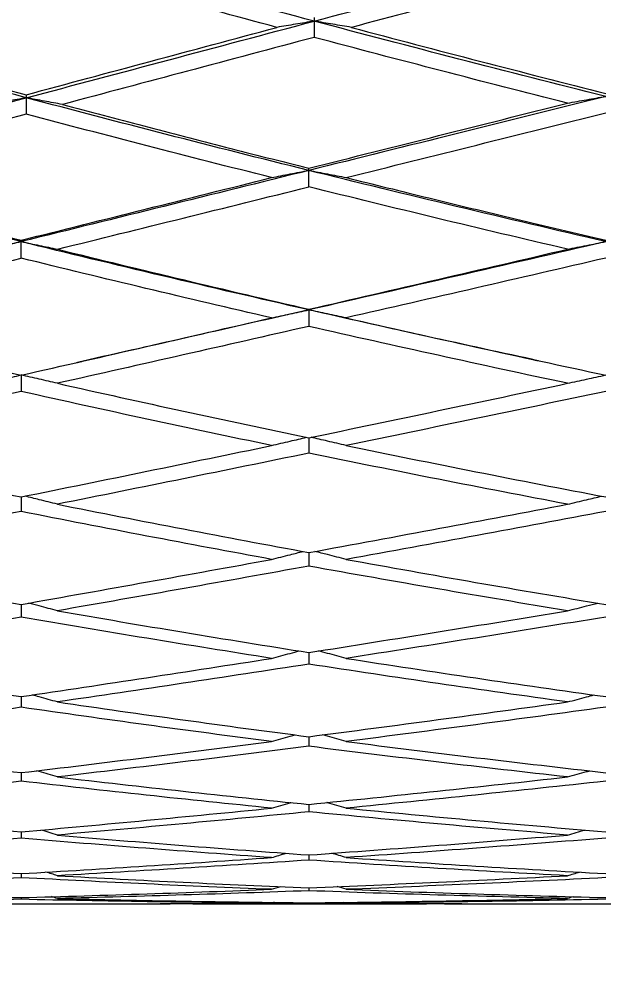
# Model space of a CAD drawing. Extents: x 4138 to 4928, y 0 to 579.
# Drawn here: x 4610.64 to 4615.77, y 183.35 to 191.81 of the extents above; entities that cross this region are included whole.
import ezdxf

# ---------------------------------------------------------------- set-up
doc = ezdxf.new("R2010")
doc.units = 0
doc.header["$LTSCALE"] = 10
doc.header["$MEASUREMENT"] = 0
doc.header["$PDMODE"] = 3
doc.header["$PDSIZE"] = -10
doc.layers.get('0').update_dxf_attribs({"linetype": 'CONTINUOUS'})
doc.layers.get('DEFPOINTS').update_dxf_attribs({"linetype": 'CONTINUOUS'})
doc.layers.add('1', color=7, linetype='CONTINUOUS')
doc.styles.add('Daelim Dimension', font='NanumGothic.ttf')
doc.dimstyles.new('DEFAULT', dxfattribs={"dimscale": 2, "dimtxt": 2, "dimasz": 2, "dimexe": 0, "dimexo": 2, "dimgap": 1, "dimtad": 1, "dimdec": 0, "dimzin": 9, "dimdsep": 46, "dimtxsty": 'Daelim Dimension', "dimcen": 0.5, "dimclrd": 5, "dimclre": 5, "dimclrt": 256, "dimadec": 1, "dimazin": 0, "dimtfac": 1, "dimtdec": 0, "dimtix": 1, "dimtmove": 0, "dimatfit": 3, "dimfxl": 1, "dimtolj": 1, "dimtzin": 1, "dimlwd": 9, "dimlwe": 9, "dimarcsym": 0})

# ---------------------------------------------------------------- blocks, each defined once
blk = doc.blocks.new('*D4')
at = {"color": 5, "lineweight": 9, "ltscale": 0.5, "transparency": 16777216}
for p, q in [((4603.9577, 180.5801), (4603.9577, 150.9702)), ((4685.1577, 167.0389), (4685.1577, 150.9702)), ((4607.9577, 152.9702), (4681.1577, 152.9702))]:
    blk.add_line(p, q, dxfattribs=at)
at = {"color": 5, "ltscale": 0.5, "transparency": 16777216}
for points in [[(4607.9577, 153.6369), (4607.9577, 152.3035), (4603.9577, 152.9702)], [(4681.1577, 153.6369), (4681.1577, 152.3035), (4685.1577, 152.9702)]]:
    blk.add_solid(points, dxfattribs=at)
at = {"layer": 'DEFPOINTS', "color": 0, "ltscale": 0.5, "transparency": 16777216}
for p in [(4603.9577, 184.5801), (4685.1577, 171.0389), (4685.1577, 152.9702)]:
    blk.add_point(p, dxfattribs=at)
at = {"color": 7, "ltscale": 0.5, "transparency": 16777216, "insert": (4656.5653, 160.4137), "char_height": 10, "attachment_point": 5, "style": 'Daelim Dimension'}
blk.add_mtext('\\A1;60~65', dxfattribs=at)

msp = doc.modelspace()

# ---------------------------------------------------------------- linework, layer by layer
at = {"layer": '1', "color": 7, "linetype": 'Continuous', "lineweight": 18}
for p, q in [((4609.8062, 184.0413), (4611.5185, 184.0413)), ((4612.1624, 184.0413), (4614.2126, 184.0413)), ((4614.8763, 184.0413), (4616.7046, 184.0413))]:
    msp.add_line(p, q, dxfattribs=at)
for points, knots in [([(4610.7016, 192.4842), (4610.2118, 192.3452), (4609.3928, 192.1123), (4608.5889, 191.883), (4608.2633, 191.7899)], [0, 0, 0, 0, 0.591814, 1, 1, 1, 1]), ([(4610.7016, 191.1173), (4610.2118, 191.2477), (4609.3928, 191.4704), (4608.5889, 191.6969), (4608.2633, 191.7899)], [0, 0, 0, 0, 0.591814, 1, 1, 1, 1]), ([(4608.2633, 190.4678), (4608.5889, 190.5545), (4609.3928, 190.7686), (4610.2118, 190.9868), (4610.7016, 191.1173)], [0, 0, 0, 0, 0.408186, 1, 1, 1, 1]), ([(4610.6568, 189.854), (4610.1822, 189.9712), (4609.3783, 190.1741), (4608.5889, 190.381), (4608.2633, 190.4678)], [0, 0, 0, 0, 0.584311, 1, 1, 1, 1]), ([(4610.6568, 189.854), (4610.1822, 189.7369), (4609.3635, 189.5353), (4608.5599, 189.3381), (4608.2201, 189.255)], [0, 0, 0, 0, 0.573764, 1, 1, 1, 1]), ([(4612.8541, 188.0644), (4612.9083, 188.0772), (4613.0106, 188.1012), (4613.1133, 188.1252), (4613.1616, 188.1364)], [0, 0, 0, 0, 0.530714, 1, 1, 1, 1]), ([(4613.1806, 188.1323), (4613.1806, 188.1112), (4613.1806, 188.066), (4613.1806, 188.0209), (4613.1806, 187.997)], [0, 0, 0, 0, 0.468837, 1, 1, 1, 1]), ([(4613.5082, 188.0644), (4613.4534, 188.0772), (4613.3504, 188.1013), (4613.2478, 188.1252), (4613.1997, 188.1363)], [0, 0, 0, 0, 0.531058, 1, 1, 1, 1]), ([(4610.6568, 187.613), (4610.6568, 187.5942), (4610.6568, 187.5516), (4610.6568, 187.509), (4610.6568, 187.4852)], [0, 0, 0, 0, 0.44058, 1, 1, 1, 1]), ([(4610.9746, 187.5488), (4610.9215, 187.5622), (4610.8266, 187.586), (4610.732, 187.6095), (4610.6903, 187.6199)], [0, 0, 0, 0, 0.559166, 1, 1, 1, 1]), ([(4615.4501, 187.5488), (4615.5058, 187.5621), (4615.6053, 187.5858), (4615.7053, 187.6094), (4615.7493, 187.6197)], [0, 0, 0, 0, 0.560351, 1, 1, 1, 1]), ([(4612.8541, 187.0648), (4612.9083, 187.0786), (4613, 187.1018), (4613.092, 187.1249), (4613.1296, 187.1343)], [0, 0, 0, 0, 0.592099, 1, 1, 1, 1]), ([(4613.1806, 187.1247), (4613.1806, 187.1086), (4613.1806, 187.0688), (4613.1806, 187.029), (4613.1806, 187.0054)], [0, 0, 0, 0, 0.406375, 1, 1, 1, 1]), ([(4613.5082, 187.0648), (4613.4534, 187.0787), (4613.3612, 187.1019), (4613.2692, 187.1249), (4613.2319, 187.1343)], [0, 0, 0, 0, 0.593065, 1, 1, 1, 1]), ([(4610.9746, 186.6135), (4610.9215, 186.6277), (4610.8372, 186.6503), (4610.7532, 186.6727), (4610.7221, 186.681)], [0, 0, 0, 0, 0.629648, 1, 1, 1, 1]), ([(4615.4501, 186.6135), (4615.5058, 186.6277), (4615.5942, 186.6502), (4615.683, 186.6726), (4615.7159, 186.6808)], [0, 0, 0, 0, 0.63058, 1, 1, 1, 1]), ([(4610.6568, 186.6693), (4610.6568, 186.6556), (4610.6568, 186.6186), (4610.6568, 186.5815), (4610.6568, 186.5582)], [0, 0, 0, 0, 0.369431, 1, 1, 1, 1]), ([(4612.8541, 186.1958), (4612.9083, 186.2104), (4612.9889, 186.2321), (4613.0698, 186.2537), (4613.0963, 186.2608)], [0, 0, 0, 0, 0.673146, 1, 1, 1, 1]), ([(4613.5082, 186.1958), (4613.4534, 186.2105), (4613.3724, 186.2322), (4613.2915, 186.2537), (4613.2653, 186.2607)], [0, 0, 0, 0, 0.674849, 1, 1, 1, 1]), ([(4613.1806, 186.2471), (4613.1806, 186.2361), (4613.1806, 186.2021), (4613.1806, 186.1681), (4613.1806, 186.145)], [0, 0, 0, 0, 0.323583, 1, 1, 1, 1]), ([(4610.6568, 185.8598), (4610.6568, 185.8514), (4610.6568, 185.8202), (4610.6568, 185.7891), (4610.6568, 185.7664)], [0, 0, 0, 0, 0.272046, 1, 1, 1, 1]), ([(4610.9746, 185.8129), (4610.9215, 185.8279), (4610.8483, 185.8486), (4610.7754, 185.8691), (4610.7554, 185.8748)], [0, 0, 0, 0, 0.725525, 1, 1, 1, 1]), ([(4615.4501, 185.8129), (4615.5058, 185.8279), (4615.5826, 185.8485), (4615.6596, 185.869), (4615.6808, 185.8746)], [0, 0, 0, 0, 0.726251, 1, 1, 1, 1]), ([(4612.8541, 185.4655), (4612.9083, 185.4808), (4612.9772, 185.5003), (4613.0463, 185.5196), (4613.061, 185.5238)], [0, 0, 0, 0, 0.787633, 1, 1, 1, 1]), ([(4613.1806, 185.5077), (4613.1806, 185.502), (4613.1806, 185.474), (4613.1806, 185.446), (4613.1806, 185.4238)], [0, 0, 0, 0, 0.205958, 1, 1, 1, 1]), ([(4613.5082, 185.4655), (4613.4534, 185.4809), (4613.3842, 185.5003), (4613.3151, 185.5196), (4613.3006, 185.5237)], [0, 0, 0, 0, 0.790162, 1, 1, 1, 1]), ([(4610.6568, 185.1922), (4610.6568, 185.189), (4610.6568, 185.1641), (4610.6568, 185.1392), (4610.6568, 185.1174)], [0, 0, 0, 0, 0.127638, 1, 1, 1, 1]), ([(4610.9746, 185.1545), (4610.9215, 185.1702), (4610.8602, 185.1883), (4610.7991, 185.2062), (4610.791, 185.2086)], [0, 0, 0, 0, 0.866691, 1, 1, 1, 1]), ([(4615.4501, 185.1545), (4615.5058, 185.1702), (4615.5701, 185.1882), (4615.6346, 185.2061), (4615.6431, 185.2085)], [0, 0, 0, 0, 0.867442, 1, 1, 1, 1]), ([(4612.8541, 184.8807), (4612.9083, 184.8966), (4612.9645, 184.913), (4613.0209, 184.9295), (4613.0228, 184.93)], [0, 0, 0, 0, 0.965365, 1, 1, 1, 1]), ([(4613.1806, 184.9135), (4613.1806, 184.913), (4613.1806, 184.8913), (4613.1806, 184.8697), (4613.1806, 184.8485)], [0, 0, 0, 0, 0.021553, 1, 1, 1, 1]), ([(4613.5082, 184.8807), (4613.4534, 184.8967), (4613.397, 184.9131), (4613.3406, 184.9294), (4613.3389, 184.93)], [0, 0, 0, 0, 0.968907, 1, 1, 1, 1]), ([(4611.5174, 184.0413), (4611.598, 184.0413), (4612.045, 184.0416), (4612.4903, 184.0438), (4612.8541, 184.0468)], [0, 0, 0, 0, 0.180181, 1, 1, 1, 1]), ([(4613.1806, 184.0444), (4612.8151, 184.0422), (4612.3809, 184.0409), (4611.9453, 184.0414), (4611.8775, 184.0415)], [0, 0, 0, 0, 0.844483, 1, 1, 1, 1]), ([(4614.5234, 184.0416), (4614.458, 184.0414), (4614.015, 184.0409), (4613.5666, 184.0421), (4613.1806, 184.0444)], [0, 0, 0, 0, 0.147781, 1, 1, 1, 1]), ([(4613.5082, 184.0468), (4613.8947, 184.0436), (4614.3513, 184.0416), (4614.803, 184.0413), (4614.8756, 184.0413)], [0, 0, 0, 0, 0.838926, 1, 1, 1, 1])]:
    msp.add_open_spline(points, degree=3, knots=knots, dxfattribs=at)
for points, degree in [([(4613.2269, 191.7899), (4612.3713, 192.0179), (4611.5292, 192.2494), (4610.7016, 192.4842)], 3), ([(4613.2269, 191.7899), (4614.0826, 192.0179), (4614.9517, 192.2494), (4615.8334, 192.4842)], 3), ([(4610.7016, 192.3431), (4610.3369, 192.2394), (4609.6171, 192.0343), (4608.9165, 191.8341), (4608.571, 191.7352)], 3), ([(4612.9003, 191.7352), (4612.5334, 191.8338), (4611.8001, 192.0338), (4611.0676, 192.2391), (4610.7016, 192.3431)], 3), ([(4615.8334, 192.3437), (4615.4281, 192.2354), (4614.6431, 192.0258), (4613.909, 191.8298), (4613.5546, 191.7352)], 3), ([(4610.7016, 191.1173), (4611.5292, 191.3377), (4612.3713, 191.562), (4613.2269, 191.7899)], 3), ([(4613.2269, 191.7899), (4613.1722, 191.7809), (4613.0631, 191.7626), (4612.9545, 191.7443), (4612.9003, 191.7352)], 3), ([(4613.2269, 191.823), (4613.2269, 191.8175), (4613.2269, 191.8065), (4613.2269, 191.7954), (4613.2269, 191.7899)], 3), ([(4613.2269, 191.7899), (4613.2269, 191.7662), (4613.2269, 191.7188), (4613.2269, 191.6714), (4613.2269, 191.6477)], 3), ([(4615.7856, 191.1292), (4614.9203, 191.3458), (4614.0671, 191.5661), (4613.2269, 191.7899)], 3), ([(4613.5546, 191.7352), (4613.4999, 191.7444), (4613.3904, 191.7627), (4613.2814, 191.7809), (4613.2269, 191.7899)], 3), ([(4608.571, 191.7352), (4608.9285, 191.6329), (4609.6412, 191.4321), (4610.349, 191.2387), (4610.7016, 191.1438)], 3), ([(4610.7016, 191.1438), (4611.0606, 191.2403), (4611.786, 191.4355), (4612.5264, 191.6346), (4612.9003, 191.7352)], 3), ([(4613.5546, 191.7352), (4613.9311, 191.6347), (4614.6795, 191.4376), (4615.4185, 191.2482), (4615.7856, 191.1553)], 3), ([(4613.2269, 191.6477), (4612.8549, 191.5484), (4612.1149, 191.3508), (4611.3833, 191.1556), (4611.0196, 191.0585)], 3), ([(4615.4501, 191.0705), (4615.0832, 191.1632), (4614.3457, 191.352), (4613.601, 191.5479), (4613.2269, 191.6477)], 3), ([(4610.7016, 191.1173), (4610.6485, 191.1075), (4610.5426, 191.088), (4610.4373, 191.0684), (4610.3848, 191.0585)], 3), ([(4610.7016, 191.1438), (4610.7016, 191.1393), (4610.7016, 191.1305), (4610.7016, 191.1217), (4610.7016, 191.1173)], 3), ([(4610.7016, 191.1173), (4610.7016, 191.0933), (4610.7016, 191.0455), (4610.7016, 190.9976), (4610.7016, 190.9737)], 3), ([(4613.1806, 190.4793), (4612.3409, 190.6881), (4611.5142, 190.9008), (4610.7016, 191.1173)], 3), ([(4611.0196, 191.0585), (4610.9664, 191.0684), (4610.8602, 191.0881), (4610.7544, 191.1076), (4610.7016, 191.1173)], 3), ([(4615.7856, 191.1292), (4614.9044, 190.9086), (4614.0357, 190.6919), (4613.1806, 190.4793)], 3), ([(4615.4501, 191.0705), (4615.5058, 191.0804), (4615.6173, 191.1), (4615.7294, 191.1195), (4615.7856, 191.1292)], 3), ([(4611.0196, 191.0585), (4611.2562, 190.9954), (4611.7317, 190.8698), (4612.4481, 190.6842), (4612.9352, 190.5604), (4613.1806, 190.4988)], 3), ([(4613.1806, 190.4988), (4613.5605, 190.5942), (4614.3186, 190.7849), (4615.0735, 190.9754), (4615.4501, 191.0705)], 3), ([(4610.7016, 190.9737), (4610.3487, 190.8795), (4609.6407, 190.6906), (4608.9283, 190.5005), (4608.571, 190.4052)], 3), ([(4612.8541, 190.4168), (4612.4855, 190.5093), (4611.758, 190.6948), (4611.0504, 190.8807), (4610.7016, 190.9737)], 3), ([(4613.5082, 190.4168), (4613.8919, 190.5124), (4614.6552, 190.7029), (4615.4102, 190.892), (4615.7856, 190.9861)], 3), ([(4613.1806, 190.4793), (4613.1806, 190.4825), (4613.1806, 190.489), (4613.1806, 190.4955), (4613.1806, 190.4988)], 3), ([(4608.571, 190.4052), (4608.9163, 190.3131), (4609.6093, 190.1313), (4610.3069, 189.9542), (4610.6568, 189.8668)], 3), ([(4613.1806, 190.4793), (4612.3255, 190.2667), (4611.4838, 190.0582), (4610.6568, 189.854)], 3), ([(4610.6568, 189.8668), (4611.0233, 189.9583), (4611.7561, 190.1414), (4612.4882, 190.3249), (4612.8541, 190.4168)], 3), ([(4612.8541, 190.4168), (4612.9083, 190.4272), (4613.0168, 190.4481), (4613.1259, 190.4689), (4613.1806, 190.4793)], 3), ([(4613.1806, 190.3352), (4613.1806, 190.3592), (4613.1806, 190.4072), (4613.1806, 190.4553), (4613.1806, 190.4793)], 3), ([(4615.7856, 189.8541), (4614.9044, 190.0582), (4614.0357, 190.2667), (4613.1806, 190.4793)], 3), ([(4613.1806, 190.4793), (4613.235, 190.469), (4613.344, 190.4482), (4613.4534, 190.4273), (4613.5082, 190.4168)], 3), ([(4613.5082, 190.4168), (4613.7452, 190.3577), (4614.2299, 190.2381), (4614.9853, 190.0553), (4615.5149, 189.9298), (4615.7856, 189.8664)], 3), ([(4610.9746, 189.7878), (4611.342, 189.8787), (4612.0772, 190.0608), (4612.8127, 190.2436), (4613.1806, 190.3352)], 3), ([(4615.4501, 189.7878), (4615.0621, 189.8786), (4614.2959, 190.0606), (4613.5491, 190.2435), (4613.1806, 190.3352)], 3), ([(4610.3401, 189.7878), (4610.3926, 189.7989), (4610.4979, 189.8211), (4610.6037, 189.8431), (4610.6568, 189.854)], 3), ([(4610.6568, 189.854), (4610.6568, 189.8562), (4610.6568, 189.8604), (4610.6568, 189.8647), (4610.6568, 189.8668)], 3), ([(4610.6568, 189.7093), (4610.6568, 189.7334), (4610.6568, 189.7817), (4610.6568, 189.8299), (4610.6568, 189.854)], 3), ([(4613.1806, 189.255), (4612.3255, 189.4502), (4611.4838, 189.6499), (4610.6568, 189.854)], 3), ([(4610.6568, 189.854), (4610.7096, 189.8431), (4610.8154, 189.8211), (4610.9215, 189.799), (4610.9746, 189.7878)], 3), ([(4615.7856, 189.8541), (4614.9044, 189.6499), (4614.0357, 189.4502), (4613.1806, 189.255)], 3), ([(4615.4501, 189.7878), (4615.5058, 189.7989), (4615.6173, 189.8211), (4615.7294, 189.8431), (4615.7856, 189.8541)], 3), ([(4610.9746, 189.7878), (4611.3398, 189.6975), (4612.0728, 189.5194), (4612.8105, 189.346), (4613.1806, 189.2605)], 3), ([(4613.1806, 189.2605), (4613.5571, 189.3474), (4614.3118, 189.5223), (4615.0701, 189.699), (4615.4501, 189.7878)], 3), ([(4608.5276, 189.1852), (4608.8813, 189.272), (4609.5899, 189.4461), (4610.3008, 189.6214), (4610.6568, 189.7093)], 3), ([(4612.8541, 189.1852), (4612.4849, 189.2703), (4611.7495, 189.4427), (4611.02, 189.6197), (4610.6568, 189.7093)], 3), ([(4615.7856, 189.7098), (4615.4041, 189.6213), (4614.6431, 189.4454), (4613.8858, 189.2716), (4613.5082, 189.1852)], 3), ([(4613.1806, 189.255), (4612.5082, 189.1015), (4611.8443, 188.9509), (4611.1891, 188.8032)], 3), ([(4612.8541, 189.1852), (4612.9083, 189.1969), (4613.0168, 189.2202), (4613.1259, 189.2434), (4613.1806, 189.255)], 3), ([(4613.1806, 189.255), (4613.1806, 189.2559), (4613.1806, 189.2577), (4613.1806, 189.2596), (4613.1806, 189.2605)], 3), ([(4613.1806, 189.255), (4613.1806, 189.2309), (4613.1806, 189.1827), (4613.1806, 189.1345), (4613.1806, 189.1104)], 3), ([(4615.1466, 188.8195), (4614.4838, 188.9619), (4613.8283, 189.1071), (4613.1806, 189.255)], 3), ([(4613.5082, 189.1852), (4613.4534, 189.1969), (4613.344, 189.2203), (4613.235, 189.2435), (4613.1806, 189.255)], 3), ([(4608.5276, 189.1852), (4608.8825, 189.0982), (4609.5922, 188.9274), (4610.302, 188.7629), (4610.6568, 188.6822)], 3), ([(4610.6568, 188.6822), (4611.0223, 188.7653), (4611.754, 188.9322), (4612.4872, 189.1007), (4612.8541, 189.1852)], 3), ([(4613.5082, 189.1852), (4613.8878, 189.0983), (4614.6472, 188.9277), (4615.4062, 188.7628), (4615.7856, 188.6818)], 3), ([(4613.1806, 189.1104), (4612.8126, 189.0264), (4612.077, 188.859), (4611.3419, 188.6929), (4610.9746, 188.6103)], 3), ([(4615.4501, 188.6103), (4615.0715, 188.6908), (4614.3145, 188.8547), (4613.5584, 189.0242), (4613.1806, 189.1104)], 3), ([(4611.1409, 188.7924), (4611.1895, 188.8033)], 1), ([(4615.1462, 188.8195), (4615.194, 188.8092)], 1), ([(4610.3401, 188.6103), (4610.3926, 188.6225), (4610.4979, 188.647), (4610.6037, 188.6713), (4610.6568, 188.6834)], 3), ([(4610.6568, 188.6834), (4610.6568, 188.6593), (4610.6568, 188.6111), (4610.6568, 188.5629), (4610.6568, 188.5388)], 3), ([(4610.9746, 188.6103), (4610.9215, 188.6226), (4610.8154, 188.6471), (4610.7096, 188.6713), (4610.6568, 188.6834)], 3), ([(4615.4501, 188.6103), (4615.5058, 188.6225), (4615.6173, 188.647), (4615.7294, 188.6713), (4615.7856, 188.6834)], 3), ([(4610.9746, 188.6103), (4611.3448, 188.527), (4612.0827, 188.3641), (4612.8155, 188.2085), (4613.1806, 188.1323)], 3), ([(4613.1806, 188.1323), (4613.56, 188.2114), (4614.3177, 188.3701), (4615.0731, 188.5301), (4615.4501, 188.6103)], 3), ([(4610.6568, 188.5388), (4610.293, 188.4572), (4609.5743, 188.2964), (4608.8735, 188.1409), (4608.5276, 188.0644)], 3), ([(4612.8541, 188.0644), (4612.491, 188.1398), (4611.7617, 188.2942), (4611.0261, 188.456), (4610.6568, 188.5388)], 3), ([(4615.7856, 188.5393), (4615.4077, 188.4596), (4614.6502, 188.3008), (4613.8894, 188.143), (4613.5082, 188.0644)], 3), ([(4608.5276, 188.0644), (4608.8825, 187.9859), (4609.5923, 187.8324), (4610.302, 187.6851), (4610.6568, 187.613)], 3), ([(4610.6568, 187.613), (4611.026, 187.688), (4611.7615, 187.8382), (4612.491, 187.989), (4612.8541, 188.0644)], 3), ([(4613.5082, 188.0644), (4613.8866, 187.9864), (4614.6447, 187.8331), (4615.4049, 187.6852), (4615.7856, 187.6126)], 3), ([(4613.1806, 187.997), (4612.8158, 187.922), (4612.0833, 187.7723), (4611.3451, 187.6232), (4610.9746, 187.5488)], 3), ([(4615.4501, 187.5488), (4615.0734, 187.6203), (4614.3183, 187.7664), (4613.5603, 187.919), (4613.1806, 187.997)], 3), ([(4610.9746, 187.5488), (4611.3443, 187.4747), (4612.0817, 187.3299), (4612.815, 187.192), (4613.1806, 187.1247)], 3), ([(4613.1806, 187.1247), (4613.5687, 187.1961), (4614.3351, 187.3383), (4615.0818, 187.479), (4615.4501, 187.5488)], 3), ([(4610.6568, 187.4852), (4610.3016, 187.4142), (4609.5915, 187.2731), (4608.8821, 187.1339), (4608.5276, 187.0648)], 3), ([(4612.8541, 187.0648), (4612.4899, 187.1315), (4611.7594, 187.2681), (4611.0249, 187.4116), (4610.6568, 187.4852)], 3), ([(4615.7856, 187.4856), (4615.4138, 187.4158), (4614.6624, 187.2758), (4613.8954, 187.1352), (4613.5082, 187.0648)], 3), ([(4608.5276, 187.0648), (4608.8827, 186.9956), (4609.5927, 186.8607), (4610.3022, 186.7321), (4610.6568, 186.6693)], 3), ([(4610.6568, 186.6693), (4611.0286, 186.7351), (4611.7667, 186.8668), (4612.4935, 186.9988), (4612.8541, 187.0648)], 3), ([(4613.5082, 187.0648), (4613.8855, 186.9963), (4614.6424, 186.8618), (4615.4038, 186.7324), (4615.7856, 186.669)], 3), ([(4613.1806, 187.0054), (4612.8182, 186.9399), (4612.0881, 186.809), (4611.3475, 186.6785), (4610.9746, 186.6135)], 3), ([(4615.4501, 186.6135), (4615.0704, 186.6761), (4614.3124, 186.804), (4613.5574, 186.9374), (4613.1806, 187.0054)], 3), ([(4610.9746, 186.6135), (4611.3456, 186.5487), (4612.0843, 186.4231), (4612.8163, 186.3046), (4613.1806, 186.2471)], 3), ([(4613.1806, 186.2471), (4613.559, 186.3068), (4614.3156, 186.4276), (4615.072, 186.5511), (4615.4501, 186.6135)], 3), ([(4610.6568, 186.5582), (4610.3017, 186.4965), (4609.5917, 186.3745), (4608.8822, 186.2549), (4608.5276, 186.1958)], 3), ([(4612.8541, 186.1958), (4612.4913, 186.2527), (4611.7622, 186.3698), (4611.0264, 186.4941), (4610.6568, 186.5582)], 3), ([(4615.7856, 186.5585), (4615.4034, 186.4962), (4614.6416, 186.3735), (4613.8851, 186.2544), (4613.5082, 186.1958)], 3), ([(4608.5276, 186.1958), (4608.8785, 186.1373), (4609.5842, 186.0228), (4610.2979, 185.9134), (4610.6568, 185.8598)], 3), ([(4610.6568, 185.8598), (4611.0237, 185.9145), (4611.7569, 186.0252), (4612.4887, 186.1385), (4612.8541, 186.1958)], 3), ([(4613.5082, 186.1958), (4613.8864, 186.137), (4614.6442, 186.0222), (4615.4047, 185.9129), (4615.7856, 185.8596)], 3), ([(4613.1806, 186.145), (4612.8122, 186.0882), (4612.0761, 185.9759), (4611.3415, 185.8667), (4610.9746, 185.8129)], 3), ([(4615.4501, 185.8129), (4615.0717, 185.8653), (4614.3149, 185.9731), (4613.5586, 186.0867), (4613.1806, 186.145)], 3), ([(4610.6568, 185.7664), (4610.3013, 185.7147), (4609.5908, 185.6128), (4608.8818, 185.514), (4608.5276, 185.4655)], 3), ([(4612.8541, 185.4655), (4612.4871, 185.5128), (4611.7538, 185.6102), (4611.0222, 185.7133), (4610.6568, 185.7664)], 3), ([(4610.9746, 185.8129), (4611.3412, 185.7591), (4612.0755, 185.6546), (4612.8119, 185.5558), (4613.1806, 185.5078)], 3), ([(4613.1806, 185.5078), (4613.5577, 185.5568), (4614.3131, 185.6568), (4615.0707, 185.7603), (4615.4501, 185.8129)], 3), ([(4615.7856, 185.7667), (4615.4055, 185.7148), (4614.6457, 185.6127), (4613.8871, 185.514), (4613.5082, 185.4655)], 3), ([(4608.5276, 185.4655), (4608.882, 185.4169), (4609.5912, 185.3228), (4610.3014, 185.2348), (4610.6568, 185.1922)], 3), ([(4610.6568, 185.1922), (4611.0221, 185.236), (4611.7537, 185.3253), (4612.4871, 185.4182), (4612.8541, 185.4655)], 3), ([(4613.1806, 185.4238), (4612.8118, 185.3771), (4612.0752, 185.2855), (4611.341, 185.1975), (4610.9746, 185.1545)], 3), ([(4615.4501, 185.1545), (4615.0756, 185.1961), (4614.3228, 185.2824), (4613.5626, 185.3755), (4613.1806, 185.4238)], 3), ([(4613.5082, 185.4655), (4613.8914, 185.4165), (4614.6542, 185.322), (4615.4097, 185.2343), (4615.7856, 185.192)], 3), ([(4610.6568, 185.1174), (4610.2978, 185.0758), (4609.5838, 184.9946), (4608.8783, 184.9179), (4608.5276, 184.8807)], 3), ([(4612.8541, 184.8807), (4612.4875, 184.9173), (4611.7545, 184.9932), (4611.0225, 185.075), (4610.6568, 185.1174)], 3), ([(4610.9746, 185.1545), (4611.3427, 185.1113), (4612.0784, 185.028), (4612.8134, 184.9507), (4613.1806, 184.9135)], 3), ([(4613.1806, 184.9135), (4613.5545, 184.9513), (4614.3066, 185.0294), (4615.0675, 185.112), (4615.4501, 185.1545)], 3), ([(4615.7856, 185.1176), (4615.4038, 185.076), (4614.6424, 184.9949), (4613.8855, 184.918), (4613.5082, 184.8807)], 3), ([(4608.5276, 184.8807), (4608.8788, 184.8434), (4609.585, 184.7714), (4610.2983, 184.7047), (4610.6568, 184.6726)], 3), ([(4610.6568, 184.6726), (4611.0237, 184.7054), (4611.7569, 184.773), (4612.4887, 184.8442), (4612.8541, 184.8807)], 3), ([(4613.1806, 184.8485), (4612.8117, 184.8125), (4612.075, 184.7424), (4611.341, 184.6765), (4610.9746, 184.6446)], 3), ([(4615.4501, 184.6446), (4615.0674, 184.6761), (4614.3064, 184.7416), (4613.5544, 184.812), (4613.1806, 184.8485)], 3), ([(4613.5082, 184.8807), (4613.8875, 184.8431), (4614.6464, 184.7709), (4615.4058, 184.7044), (4615.7856, 184.6725)], 3), ([(4610.6568, 184.6726), (4610.6568, 184.6541), (4610.6568, 184.6356), (4610.6568, 184.6171)], 3), ([(4610.9746, 184.6446), (4610.9263, 184.6593), (4610.878, 184.674), (4610.8299, 184.6887)], 3), ([(4615.4501, 184.6446), (4615.5007, 184.6593), (4615.5513, 184.6739), (4615.6021, 184.6885)], 3), ([(4610.6568, 184.6171), (4610.3012, 184.5867), (4609.5908, 184.5279), (4608.8817, 184.4731), (4608.5276, 184.4468)], 3), ([(4612.8541, 184.4468), (4612.4849, 184.4726), (4611.7494, 184.5267), (4611.02, 184.5861), (4610.6568, 184.6171)], 3), ([(4610.9746, 184.6446), (4611.3397, 184.6128), (4612.0725, 184.5519), (4612.8104, 184.4963), (4613.1806, 184.4699)], 3), ([(4613.1806, 184.4699), (4613.5619, 184.4971), (4614.3215, 184.5536), (4615.0749, 184.6137), (4615.4501, 184.6446)], 3), ([(4615.7856, 184.6173), (4615.41, 184.5872), (4614.6548, 184.5285), (4613.8917, 184.4734), (4613.5082, 184.4468)], 3), ([(4612.8541, 184.4468), (4612.8963, 184.4595), (4612.9384, 184.4722), (4612.9807, 184.4849)], 3), ([(4613.5082, 184.4468), (4613.4657, 184.4595), (4613.4233, 184.4722), (4613.381, 184.4849)], 3), ([(4608.5276, 184.4468), (4608.882, 184.4205), (4609.5913, 184.3708), (4610.3015, 184.3267), (4610.6568, 184.306)], 3), ([(4610.6568, 184.306), (4611.0241, 184.3274), (4611.7578, 184.3723), (4612.4891, 184.4213), (4612.8541, 184.4468)], 3), ([(4613.1806, 184.4244), (4612.8135, 184.3995), (4612.0787, 184.3519), (4611.3428, 184.3084), (4610.9746, 184.2878)], 3), ([(4613.1806, 184.4699), (4613.1806, 184.4547), (4613.1806, 184.4395), (4613.1806, 184.4244)], 3), ([(4615.4501, 184.2878), (4615.0705, 184.3079), (4614.3125, 184.3507), (4613.5574, 184.3989), (4613.1806, 184.4244)], 3), ([(4613.5082, 184.4468), (4613.8864, 184.4206), (4614.6442, 184.3709), (4615.4047, 184.3267), (4615.7856, 184.3059)], 3), ([(4610.9746, 184.2878), (4610.9408, 184.2984), (4610.9071, 184.3089), (4610.8734, 184.3193)], 3), ([(4615.4501, 184.2878), (4615.4854, 184.2983), (4615.5208, 184.3088), (4615.5562, 184.3192)], 3), ([(4610.6568, 184.2703), (4610.2976, 184.2508), (4609.5836, 184.2143), (4608.8782, 184.1826), (4608.5276, 184.168)], 3), ([(4610.6568, 184.306), (4610.6568, 184.2941), (4610.6568, 184.2822), (4610.6568, 184.2703)], 3), ([(4612.8541, 184.168), (4612.4876, 184.1823), (4611.7548, 184.2137), (4611.0227, 184.2505), (4610.6568, 184.2703)], 3), ([(4610.9746, 184.2878), (4611.342, 184.2673), (4612.0772, 184.229), (4612.8127, 184.1962), (4613.1806, 184.1811)], 3), ([(4613.1806, 184.1811), (4613.561, 184.1967), (4614.3196, 184.2301), (4615.074, 184.2679), (4615.4501, 184.2878)], 3), ([(4615.7856, 184.2704), (4615.4087, 184.2512), (4614.6521, 184.2149), (4613.8903, 184.1829), (4613.5082, 184.168)], 3), ([(4608.5276, 184.168), (4608.8809, 184.1532), (4609.5891, 184.1265), (4610.3004, 184.1051), (4610.6568, 184.0957)], 3), ([(4610.6568, 184.0957), (4611.0267, 184.1054), (4611.7628, 184.1274), (4612.4916, 184.1538), (4612.8541, 184.168)], 3), ([(4613.1806, 184.1555), (4612.8166, 184.142), (4612.0848, 184.1171), (4611.3458, 184.0966), (4610.9746, 184.0876)], 3), ([(4612.8541, 184.168), (4612.8803, 184.176), (4612.9066, 184.1841), (4612.9328, 184.1921)], 3), ([(4613.1806, 184.1811), (4613.1806, 184.1726), (4613.1806, 184.164), (4613.1806, 184.1555)], 3), ([(4615.4501, 184.0876), (4615.0698, 184.0963), (4614.3113, 184.1164), (4613.5568, 184.1416), (4613.1806, 184.1555)], 3), ([(4613.5082, 184.168), (4613.4817, 184.1761), (4613.4553, 184.1841), (4613.4288, 184.1921)], 3), ([(4613.5082, 184.168), (4613.8853, 184.1533), (4614.642, 184.1266), (4615.4036, 184.1051), (4615.7856, 184.0956)], 3), ([(4610.6568, 184.0802), (4610.3017, 184.0722), (4609.5917, 184.0586), (4608.8822, 184.0499), (4608.5276, 184.0468)], 3), ([(4610.6568, 184.0957), (4610.6568, 184.0905), (4610.6568, 184.0853), (4610.6568, 184.0802)], 3), ([(4612.8541, 184.0468), (4612.4928, 184.0497), (4611.7652, 184.0581), (4611.0279, 184.0718), (4610.6568, 184.0802)], 3), ([(4610.9746, 184.0876), (4610.9575, 184.093), (4610.9405, 184.0984), (4610.9234, 184.1037)], 3), ([(4610.9746, 184.0876), (4611.3458, 184.0785), (4612.0847, 184.0633), (4612.8165, 184.0535), (4613.1806, 184.0498)], 3), ([(4613.1806, 184.0498), (4613.5591, 184.0536), (4614.3159, 184.0638), (4615.0722, 184.0789), (4615.4501, 184.0876)], 3), ([(4615.7856, 184.0802), (4615.4067, 184.0722), (4614.6483, 184.0586), (4613.8884, 184.0499), (4613.5082, 184.0468)], 3), ([(4615.5033, 184.1035), (4615.4855, 184.0982), (4615.4678, 184.0929), (4615.4501, 184.0876)], 3), ([(4612.8768, 184.0538), (4612.8693, 184.0515), (4612.8617, 184.0491), (4612.8541, 184.0468)], 3), ([(4613.4847, 184.054), (4613.4925, 184.0516), (4613.5003, 184.0492), (4613.5082, 184.0468)], 3)]:
    msp.add_open_spline(points, degree=degree, dxfattribs=at)

# ---------------------------------------------------------------- dimensions: what is measured, and where the dimension line sits
at = {"color": 5, "ltscale": 0.5}
dim = msp.add_linear_dim(base=(4685.1577, 152.9702), p1=(4603.9577, 184.5801), p2=(4685.1577, 171.0389), text='60~65', dimstyle='DEFAULT', override={"dimtxt": 5, "dimexe": 1, "dimclrt": 7}, dxfattribs=at)
dim.commit()
dim.dimension.update_dxf_attribs({"geometry": '*D4', "text_midpoint": (4656.5653, 152.9702), "dimtype": 160})

doc.saveas('drawing.dxf')
